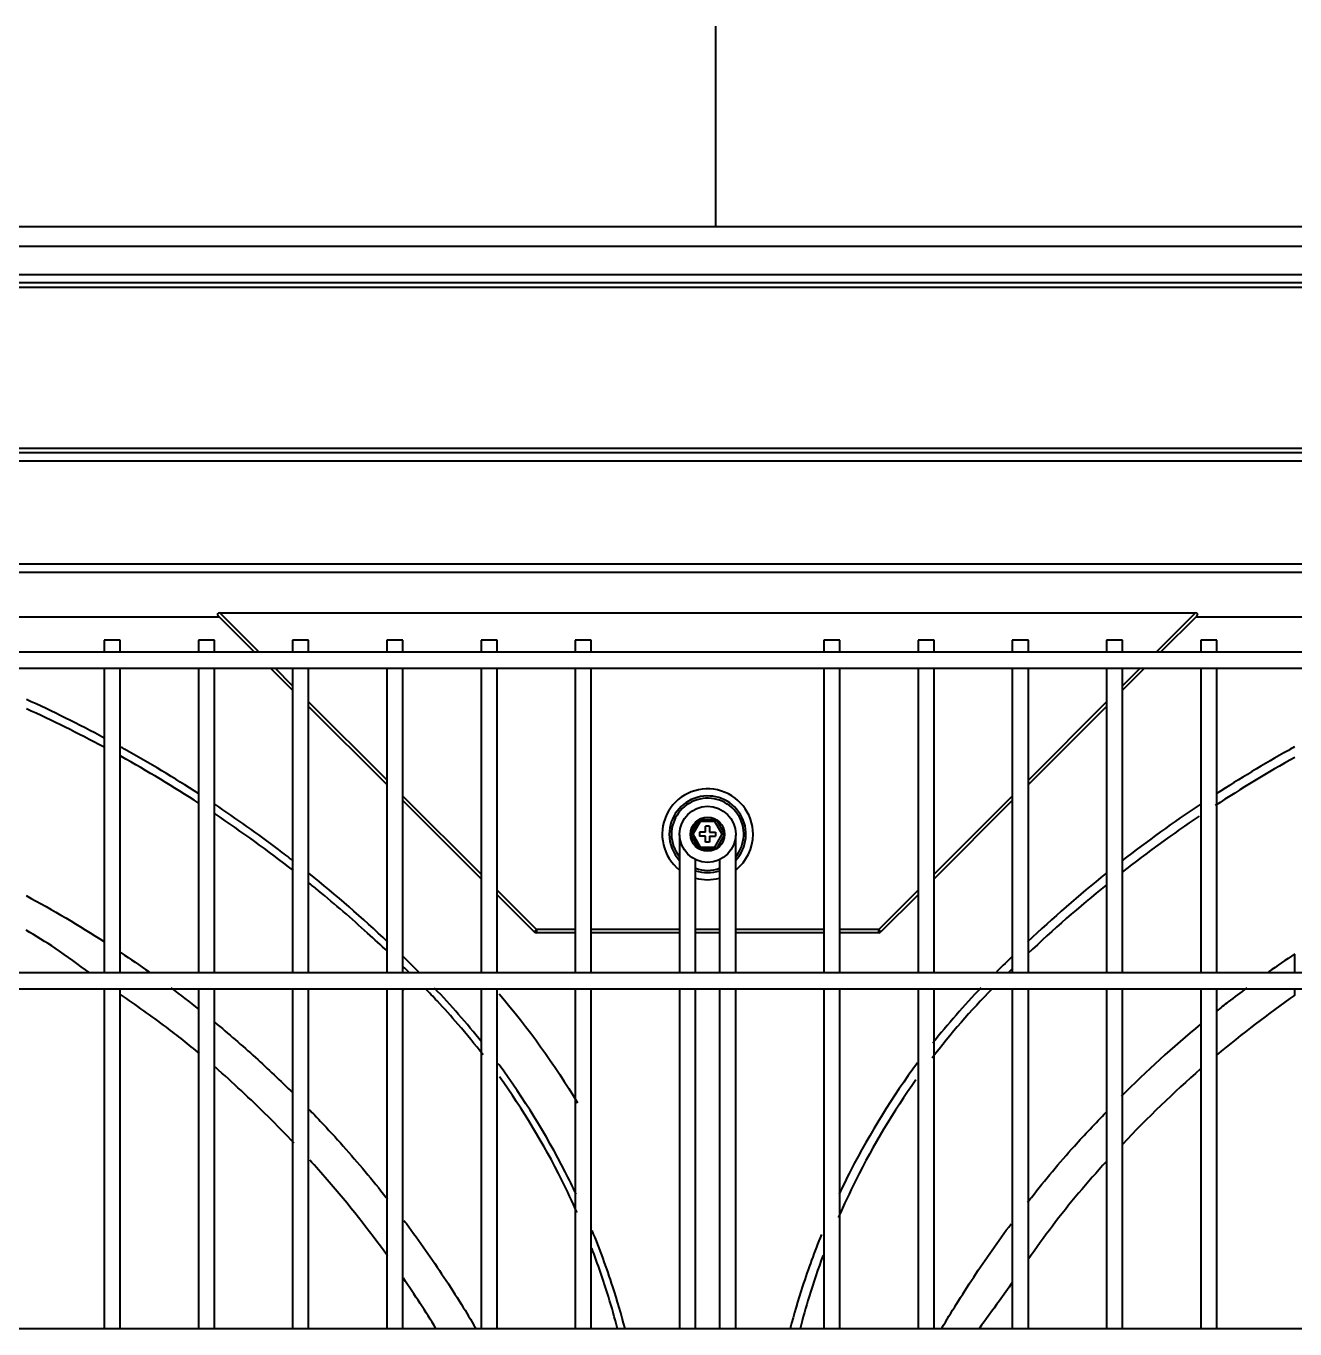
# Model space of a CAD drawing. Extents: x 58467 to 79089, y -33726 to -17391.
# Drawn here: x 72320.21 to 72351.85, y -20253.47 to -20220.97 of the extents above; entities that cross this region are included whole.
import ezdxf

# ---------------------------------------------------------------- set-up
doc = ezdxf.new("R2010")
doc.units = 0
doc.header["$LTSCALE"] = 100
doc.layers.add('+ENTE-ST-DOSEME USTU KONDDRENAJ', color=110, linetype='DOSEMEUSTUKONDENSDRENAJ_LINE', lineweight=40)
doc.linetypes.add('DOSEMEUSTUKONDENSDRENAJ_LINE', pattern='A,300,-40,["CD",Standard,S=15,R=0,X=-35,Y=-7.5],0', length=340)

# ---------------------------------------------------------------- blocks, each defined once
blk = doc.blocks.new('2. KAT SAĞ')
at = {"color": 3}
for p, q in [((54125.214, -32927.052, -3.539), (54125.214, -32922.052, -3.539)), ((54067.032, -32927.052, -3.539), (54183.034, -32927.052, -3.539)), ((54183.034, -32927.552, -3.539), (54067.032, -32927.552, -3.539)), ((54072.439, -32928.248, -3.539), (54177.584, -32928.248, -3.539)), ((54177.584, -32928.46, -3.539), (54072.439, -32928.46, -3.539)), ((54177.584, -32928.572, -3.539), (54072.439, -32928.572, -3.539)), ((54072.439, -32932.578, -3.539), (54177.584, -32932.578, -3.539)), ((54072.439, -32932.69, -3.539), (54177.584, -32932.69, -3.539)), ((54177.584, -32932.902, -3.539), (54072.439, -32932.902, -3.539)), ((54072.432, -32935.469, -3.539), (54177.59, -32935.469, -3.539)), ((54177.438, -32935.681, -3.539), (54072.585, -32935.681, -3.539)), ((54102.012, -32936.793, -3.539), (54112.834, -32936.793, -3.539)), ((54113.714, -32937.673, -3.539), (54112.814, -32936.773, -3.539)), ((54112.847, -32936.693, -3.539), (54137.175, -32936.693, -3.539)), ((54113.827, -32937.673, -3.539), (54112.847, -32936.693, -3.539)), ((54137.175, -32936.693, -3.539), (54136.195, -32937.673, -3.539)), ((54137.209, -32936.773, -3.539), (54136.308, -32937.673, -3.539)), ((54137.189, -32936.793, -3.539), (54148.01, -32936.793, -3.539)), ((54109.963, -32937.373, -3.539), (54109.963, -32937.673, -3.539)), ((54110.363, -32937.373, -3.539), (54109.963, -32937.373, -3.539)), ((54110.363, -32937.673, -3.539), (54110.363, -32937.373, -3.539)), ((54112.313, -32937.373, -3.539), (54112.313, -32937.673, -3.539)), ((54112.713, -32937.373, -3.539), (54112.313, -32937.373, -3.539)), ((54112.713, -32937.673, -3.539), (54112.713, -32937.373, -3.539)), ((54114.662, -32937.373, -3.539), (54114.662, -32937.673, -3.539)), ((54115.062, -32937.373, -3.539), (54114.662, -32937.373, -3.539)), ((54115.062, -32937.673, -3.539), (54115.062, -32937.373, -3.539)), ((54117.012, -32937.373, -3.539), (54117.012, -32937.673, -3.539)), ((54117.412, -32937.373, -3.539), (54117.012, -32937.373, -3.539)), ((54117.412, -32937.673, -3.539), (54117.412, -32937.373, -3.539)), ((54119.362, -32937.373, -3.539), (54119.362, -32937.673, -3.539)), ((54119.762, -32937.373, -3.539), (54119.362, -32937.373, -3.539)), ((54119.762, -32937.673, -3.539), (54119.762, -32937.373, -3.539)), ((54121.711, -32937.373, -3.539), (54121.711, -32937.673, -3.539)), ((54122.111, -32937.373, -3.539), (54121.711, -32937.373, -3.539)), ((54122.111, -32937.673, -3.539), (54122.111, -32937.373, -3.539)), ((54127.91, -32937.373, -3.539), (54127.91, -32937.673, -3.539)), ((54128.31, -32937.373, -3.539), (54127.91, -32937.373, -3.539)), ((54128.31, -32937.673, -3.539), (54128.31, -32937.373, -3.539)), ((54130.26, -32937.373, -3.539), (54130.26, -32937.673, -3.539)), ((54130.66, -32937.373, -3.539), (54130.26, -32937.373, -3.539)), ((54130.66, -32937.673, -3.539), (54130.66, -32937.373, -3.539)), ((54132.61, -32937.373, -3.539), (54132.61, -32937.673, -3.539)), ((54133.01, -32937.373, -3.539), (54132.61, -32937.373, -3.539)), ((54133.01, -32937.673, -3.539), (54133.01, -32937.373, -3.539)), ((54134.959, -32937.373, -3.539), (54134.959, -32937.673, -3.539)), ((54135.359, -32937.373, -3.539), (54134.959, -32937.373, -3.539)), ((54135.359, -32937.673, -3.539), (54135.359, -32937.373, -3.539)), ((54137.309, -32937.373, -3.539), (54137.309, -32937.673, -3.539)), ((54137.709, -32937.373, -3.539), (54137.309, -32937.373, -3.539)), ((54137.709, -32937.673, -3.539), (54137.709, -32937.373, -3.539)), ((54177.76, -32937.673, -3.539), (54072.305, -32937.673, -3.539)), ((54072.305, -32938.073, -3.539), (54177.76, -32938.073, -3.539)), ((54109.963, -32938.073, -3.539), (54109.963, -32945.672, -3.539)), ((54110.363, -32945.672, -3.539), (54110.363, -32938.073, -3.539)), ((54112.313, -32938.073, -3.539), (54112.313, -32945.672, -3.539)), ((54112.713, -32945.672, -3.539), (54112.713, -32938.073, -3.539)), ((54114.662, -32938.622, -3.539), (54114.114, -32938.073, -3.539)), ((54114.662, -32938.509, -3.539), (54114.227, -32938.073, -3.539)), ((54114.662, -32938.073, -3.539), (54114.662, -32945.672, -3.539)), ((54115.062, -32945.672, -3.539), (54115.062, -32938.073, -3.539)), ((54117.012, -32938.073, -3.539), (54117.012, -32945.672, -3.539)), ((54117.412, -32945.672, -3.539), (54117.412, -32938.073, -3.539)), ((54119.362, -32938.073, -3.539), (54119.362, -32945.672, -3.539)), ((54119.762, -32945.672, -3.539), (54119.762, -32938.073, -3.539)), ((54121.711, -32938.073, -3.539), (54121.711, -32945.672, -3.539)), ((54122.111, -32945.672, -3.539), (54122.111, -32938.073, -3.539)), ((54127.91, -32938.073, -3.539), (54127.91, -32945.672, -3.539)), ((54128.31, -32945.672, -3.539), (54128.31, -32938.073, -3.539)), ((54130.26, -32938.073, -3.539), (54130.26, -32945.672, -3.539)), ((54130.66, -32945.672, -3.539), (54130.66, -32938.073, -3.539)), ((54132.61, -32938.073, -3.539), (54132.61, -32945.672, -3.539)), ((54133.01, -32945.672, -3.539), (54133.01, -32938.073, -3.539)), ((54134.959, -32938.073, -3.539), (54134.959, -32945.672, -3.539)), ((54135.359, -32945.672, -3.539), (54135.359, -32938.073, -3.539)), ((54135.795, -32938.073, -3.539), (54135.359, -32938.509, -3.539)), ((54135.908, -32938.073, -3.539), (54135.359, -32938.622, -3.539)), ((54137.309, -32938.073, -3.539), (54137.309, -32945.672, -3.539)), ((54137.709, -32945.672, -3.539), (54137.709, -32938.073, -3.539)), ((54117.012, -32940.858, -3.539), (54115.062, -32938.908, -3.539)), ((54117.012, -32940.971, -3.539), (54115.062, -32939.022, -3.539)), ((54134.959, -32938.909, -3.539), (54133.01, -32940.859, -3.539)), ((54134.959, -32939.022, -3.539), (54133.01, -32940.972, -3.539)), ((54119.362, -32943.208, -3.539), (54117.412, -32941.258, -3.539)), ((54119.362, -32943.321, -3.539), (54117.412, -32941.371, -3.539)), ((54132.61, -32941.259, -3.539), (54130.66, -32943.208, -3.539)), ((54132.61, -32941.372, -3.539), (54130.66, -32943.321, -3.539)), ((54124.586, -32942.213, -3.539), (54124.799, -32941.845, -3.539)), ((54124.828, -32941.895, -3.539), (54124.644, -32942.213, -3.539)), ((54124.799, -32941.845, -3.539), (54125.224, -32941.845, -3.539)), ((54124.828, -32941.895, -3.539), (54124.799, -32941.845, -3.539)), ((54125.195, -32941.895, -3.539), (54124.828, -32941.895, -3.539)), ((54125.061, -32942.013, -3.539), (54124.961, -32942.013, -3.539)), ((54124.961, -32942.163, -3.539), (54124.961, -32942.013, -3.539)), ((54125.061, -32942.013, -3.539), (54125.061, -32942.163, -3.539)), ((54125.224, -32941.845, -3.539), (54125.195, -32941.895, -3.539)), ((54125.378, -32942.213, -3.539), (54125.195, -32941.895, -3.539)), ((54125.224, -32941.845, -3.539), (54125.436, -32942.213, -3.539)), ((54124.311, -32942.227, -3.539), (54124.311, -32943.606, -3.539)), ((54124.799, -32942.581, -3.539), (54124.586, -32942.213, -3.539)), ((54124.644, -32942.213, -3.539), (54124.586, -32942.213, -3.539)), ((54124.644, -32942.213, -3.539), (54124.828, -32942.531, -3.539)), ((54124.811, -32942.163, -3.539), (54124.811, -32942.263, -3.539)), ((54124.961, -32942.163, -3.539), (54124.811, -32942.163, -3.539)), ((54124.961, -32942.263, -3.539), (54124.811, -32942.263, -3.539)), ((54124.961, -32942.413, -3.539), (54124.961, -32942.263, -3.539)), ((54125.061, -32942.163, -3.539), (54125.211, -32942.163, -3.539)), ((54125.061, -32942.263, -3.539), (54125.061, -32942.413, -3.539)), ((54125.061, -32942.263, -3.539), (54125.211, -32942.263, -3.539)), ((54125.195, -32942.531, -3.539), (54125.378, -32942.213, -3.539)), ((54125.211, -32942.163, -3.539), (54125.211, -32942.263, -3.539)), ((54125.436, -32942.213, -3.539), (54125.224, -32942.581, -3.539)), ((54125.436, -32942.213, -3.539), (54125.378, -32942.213, -3.539)), ((54125.711, -32943.606, -3.539), (54125.711, -32942.232, -3.539)), ((54124.828, -32942.531, -3.539), (54124.799, -32942.581, -3.539)), ((54125.224, -32942.581, -3.539), (54124.799, -32942.581, -3.539)), ((54124.828, -32942.531, -3.539), (54125.195, -32942.531, -3.539)), ((54125.061, -32942.413, -3.539), (54124.961, -32942.413, -3.539)), ((54125.224, -32942.581, -3.539), (54125.195, -32942.531, -3.539)), ((54124.711, -32943.606, -3.539), (54124.711, -32942.846, -3.539)), ((54125.311, -32942.846, -3.539), (54125.311, -32943.606, -3.539)), ((54120.746, -32944.592, -3.539), (54119.761, -32943.608, -3.539)), ((54124.311, -32943.606, -3.539), (54124.311, -32943.889, -3.539)), ((54124.711, -32943.889, -3.539), (54124.711, -32943.606, -3.539)), ((54125.311, -32943.606, -3.539), (54125.311, -32943.889, -3.539)), ((54125.711, -32943.889, -3.539), (54125.711, -32943.606, -3.539)), ((54130.26, -32943.608, -3.539), (54129.277, -32944.592, -3.539)), ((54120.689, -32944.648, -3.539), (54119.761, -32943.721, -3.539)), ((54124.311, -32943.889, -3.539), (54124.311, -32944.255, -3.539)), ((54124.311, -32943.889, -3.539), (54124.311, -32943.889, -3.539)), ((54124.711, -32944.255, -3.539), (54124.711, -32943.889, -3.539)), ((54125.311, -32943.889, -3.539), (54125.311, -32944.255, -3.539)), ((54125.711, -32944.255, -3.539), (54125.711, -32943.889, -3.539)), ((54130.26, -32943.721, -3.539), (54129.333, -32944.648, -3.539)), ((54124.311, -32944.255, -3.539), (54124.311, -32944.537, -3.539)), ((54124.311, -32944.255, -3.539), (54124.311, -32944.255, -3.539)), ((54124.711, -32944.537, -3.539), (54124.711, -32944.255, -3.539)), ((54125.311, -32944.255, -3.539), (54125.311, -32944.538, -3.539)), ((54125.711, -32944.538, -3.539), (54125.711, -32944.255, -3.539)), ((54120.689, -32944.648, -3.539), (54120.746, -32944.592, -3.539)), ((54121.711, -32944.592, -3.539), (54120.746, -32944.592, -3.539)), ((54120.746, -32944.592, -3.539), (54120.746, -32944.672, -3.539)), ((54121.711, -32944.672, -3.539), (54120.746, -32944.672, -3.539)), ((54124.311, -32944.592, -3.539), (54122.111, -32944.592, -3.539)), ((54124.311, -32944.672, -3.539), (54122.111, -32944.672, -3.539)), ((54124.311, -32944.537, -3.539), (54124.311, -32945.672, -3.539)), ((54124.711, -32945.672, -3.539), (54124.711, -32944.537, -3.539)), ((54125.311, -32944.592, -3.539), (54124.711, -32944.592, -3.539)), ((54125.311, -32944.672, -3.539), (54124.711, -32944.672, -3.539)), ((54125.311, -32944.538, -3.539), (54125.311, -32945.672, -3.539)), ((54125.711, -32945.672, -3.539), (54125.711, -32944.538, -3.539)), ((54127.91, -32944.592, -3.539), (54125.711, -32944.592, -3.539)), ((54127.91, -32944.672, -3.539), (54125.711, -32944.672, -3.539)), ((54129.277, -32944.592, -3.539), (54128.31, -32944.592, -3.539)), ((54129.277, -32944.672, -3.539), (54128.31, -32944.672, -3.539)), ((54129.277, -32944.592, -3.539), (54129.333, -32944.648, -3.539)), ((54129.277, -32944.672, -3.539), (54129.277, -32944.592, -3.539)), ((54139.654, -32945.672, -3.539), (54139.654, -32945.2, -3.539)), ((54184.259, -32945.672, -3.539), (54065.897, -32945.672, -3.539)), ((54065.897, -32946.072, -3.539), (54184.259, -32946.072, -3.539)), ((54109.963, -32946.072, -3.539), (54109.963, -32954.551, -3.539)), ((54110.363, -32954.551, -3.539), (54110.363, -32946.072, -3.539)), ((54112.313, -32946.072, -3.539), (54112.313, -32954.551, -3.539)), ((54112.713, -32954.551, -3.539), (54112.713, -32946.072, -3.539)), ((54114.662, -32946.072, -3.539), (54114.662, -32954.551, -3.539)), ((54115.062, -32954.551, -3.539), (54115.062, -32946.072, -3.539)), ((54117.012, -32946.072, -3.539), (54117.012, -32954.551, -3.539)), ((54117.412, -32954.551, -3.539), (54117.412, -32946.072, -3.539)), ((54119.362, -32946.072, -3.539), (54119.362, -32954.551, -3.539)), ((54119.762, -32954.551, -3.539), (54119.762, -32946.072, -3.539)), ((54121.711, -32946.072, -3.539), (54121.711, -32954.551, -3.539)), ((54122.111, -32954.551, -3.539), (54122.111, -32946.072, -3.539)), ((54124.311, -32946.072, -3.539), (54124.311, -32954.55, -3.539)), ((54124.711, -32954.55, -3.539), (54124.711, -32946.072, -3.539)), ((54125.311, -32946.072, -3.539), (54125.311, -32954.551, -3.539)), ((54125.711, -32954.551, -3.539), (54125.711, -32946.072, -3.539)), ((54127.91, -32946.072, -3.539), (54127.91, -32954.551, -3.539)), ((54128.31, -32954.551, -3.539), (54128.31, -32946.072, -3.539)), ((54130.26, -32946.072, -3.539), (54130.26, -32954.551, -3.539)), ((54130.66, -32954.551, -3.539), (54130.66, -32946.072, -3.539)), ((54132.61, -32946.072, -3.539), (54132.61, -32954.551, -3.539)), ((54133.01, -32954.551, -3.539), (54133.01, -32946.072, -3.539)), ((54134.959, -32946.072, -3.539), (54134.959, -32954.551, -3.539)), ((54135.359, -32954.551, -3.539), (54135.359, -32946.072, -3.539)), ((54137.309, -32946.072, -3.539), (54137.309, -32954.551, -3.539)), ((54137.709, -32954.551, -3.539), (54137.709, -32946.072, -3.539)), ((54139.654, -32946.226, -3.539), (54139.654, -32946.072, -3.539)), ((54184.259, -32954.55, -3.539), (54065.897, -32954.55, -3.539))]:
    blk.add_line(p, q, dxfattribs=at)
for radius in [0.7, 0.425, 0.425]:
    blk.add_circle((54125.011, -32942.213, -3.539), radius, dxfattribs=at)
for centre, radius, start, end in [((54125.011, -32942.213, -3.539), 1.133, 0, 231.8569), ((54125.011, -32942.213, -3.539), 0.956, 317.0195, 180), ((54125.011, -32942.213, -3.539), 0.9, 321.0356, 180), ((54125.011, -32942.213, -3.539), 0.956, 180, 222.9806), ((54125.011, -32942.213, -3.539), 0.9, 180, 218.9588), ((54125.011, -32942.213, -3.539), 1.133, 308.1375, 0), ((54125.011, -32942.213, -3.539), 0.9, 250.5432, 289.457), ((54125.011, -32942.213, -3.539), 0.956, 251.7356, 288.2643), ((54125.011, -32942.213, -3.539), 1.133, 254.6551, 285.3394), ((54120.746, -32944.592, -3.539), 0.08, 225, 270), ((54129.277, -32944.592, -3.539), 0.08, 270, 315)]:
    blk.add_arc(centre, radius, start, end, dxfattribs=at)
for centre, major_axis in [((54112.927, -32936.773, -3.539), (0.137, -0.057)), ((54137.095, -32936.773, -3.539), (-0.137, -0.057))]:
    blk.add_ellipse(centre, major_axis=major_axis, ratio=0.414214, start_param=2.356194, end_param=3.926991, dxfattribs=at)
for points in [[(54109.965, -32939.812, -3.539), (54109.327, -32939.469, -3.539), (54108.679, -32939.149, -3.539), (54108.022, -32938.85, -3.539)], [(54112.329, -32941.442, -3.539), (54111.693, -32941.029, -3.539), (54111.042, -32940.638, -3.539), (54110.376, -32940.268, -3.539)], [(54139.653, -32940.297, -3.539), (54138.977, -32940.674, -3.539), (54138.315, -32941.074, -3.539), (54137.67, -32941.495, -3.539)], [(54114.68, -32943.118, -3.539), (54114.046, -32942.623, -3.539), (54113.395, -32942.152, -3.539), (54112.728, -32941.705, -3.539)], [(54137.296, -32941.467, -3.539), (54136.626, -32941.913, -3.539), (54135.974, -32942.384, -3.539), (54135.34, -32942.879, -3.539)], [(54137.269, -32941.761, -3.539), (54136.613, -32942.203, -3.539), (54135.974, -32942.669, -3.539), (54135.352, -32943.156, -3.539)], [(54117.037, -32944.9, -3.539), (54116.403, -32944.302, -3.539), (54115.747, -32943.731, -3.539), (54115.069, -32943.186, -3.539)], [(54134.944, -32943.192, -3.539), (54134.273, -32943.732, -3.539), (54133.621, -32944.299, -3.539), (54132.99, -32944.895, -3.539)], [(54134.948, -32943.479, -3.539), (54134.277, -32944.022, -3.539), (54133.626, -32944.593, -3.539), (54132.997, -32945.19, -3.539)], [(54108.015, -32943.743, -3.539), (54108.683, -32944.102, -3.539), (54109.336, -32944.487, -3.539), (54109.973, -32944.897, -3.539)], [(54117.762, -32945.605, -3.539), (54117.651, -32945.493, -3.539), (54117.539, -32945.383, -3.539), (54117.426, -32945.273, -3.539)], [(54132.597, -32945.271, -3.539), (54132.484, -32945.381, -3.539), (54132.371, -32945.493, -3.539), (54132.259, -32945.605, -3.539)], [(54139.652, -32945.196, -3.539), (54139.433, -32945.344, -3.539), (54139.215, -32945.494, -3.539), (54138.999, -32945.647, -3.539)], [(54117.575, -32945.666, -3.539), (54117.524, -32945.616, -3.539), (54117.473, -32945.566, -3.539), (54117.422, -32945.516, -3.539)], [(54117.826, -32945.668, -3.539), (54117.805, -32945.647, -3.539), (54117.784, -32945.626, -3.539), (54117.762, -32945.605, -3.539)], [(54132.259, -32945.605, -3.539), (54132.238, -32945.626, -3.539), (54132.217, -32945.646, -3.539), (54132.196, -32945.667, -3.539)], [(54132.603, -32945.571, -3.539), (54132.57, -32945.603, -3.539), (54132.538, -32945.635, -3.539), (54132.505, -32945.667, -3.539)], [(54111.625, -32946.044, -3.539), (54111.861, -32946.22, -3.539), (54112.093, -32946.399, -3.539), (54112.323, -32946.582, -3.539)], [(54117.401, -32946.115, -3.539), (54117.412, -32946.104, -3.539), (54117.423, -32946.093, -3.539), (54117.434, -32946.082, -3.539)], [(54119.371, -32947.391, -3.539), (54119.003, -32946.928, -3.539), (54118.613, -32946.48, -3.539), (54118.202, -32946.05, -3.539)], [(54119.812, -32946.192, -3.539), (54120.541, -32947.045, -3.539), (54121.193, -32947.952, -3.539), (54121.767, -32948.912, -3.539)], [(54132.108, -32946.065, -3.539), (54131.573, -32946.612, -3.539), (54131.072, -32947.192, -3.539), (54130.609, -32947.795, -3.539)], [(54131.826, -32946.043, -3.539), (54131.401, -32946.488, -3.539), (54130.999, -32946.949, -3.539), (54130.62, -32947.427, -3.539)], [(54139.654, -32946.225, -3.539), (54138.991, -32946.69, -3.539), (54138.338, -32947.19, -3.539), (54137.702, -32947.726, -3.539)], [(54137.304, -32946.951, -3.539), (54136.615, -32947.522, -3.539), (54135.954, -32948.124, -3.539), (54135.321, -32948.757, -3.539)], [(54137.306, -32948.067, -3.539), (54136.635, -32948.654, -3.539), (54135.984, -32949.283, -3.539), (54135.354, -32949.947, -3.539)], [(54118.237, -32954.543, -3.539), (54117.98, -32954.122, -3.539), (54117.708, -32953.703, -3.539), (54117.423, -32953.288, -3.539)]]:
    blk.add_open_spline(points, degree=3, dxfattribs=at)
for points, knots in [([(54109.977, -32940.05, -3.539), (54109.966, -32940.044, -3.539), (54109.955, -32940.038, -3.539), (54109.316, -32939.696, -3.539), (54108.673, -32939.378, -3.539), (54108.023, -32939.082, -3.539)], [0, 0, 0, 0, 0.01719, 0.01719, 1, 1, 1, 1]), ([(54112.317, -32941.199, -3.539), (54111.712, -32940.808, -3.539), (54111.095, -32940.436, -3.539), (54110.437, -32940.069, -3.539), (54110.403, -32940.05, -3.539), (54110.37, -32940.032, -3.539)], [0, 0, 0, 0, 0.948829, 0.948829, 1, 1, 1, 1]), ([(54139.647, -32940.034, -3.539), (54139.596, -32940.063, -3.539), (54139.545, -32940.091, -3.539), (54138.88, -32940.464, -3.539), (54138.28, -32940.826, -3.539), (54137.693, -32941.206, -3.539)], [0, 0, 0, 0, 0.077105, 0.077105, 1, 1, 1, 1]), ([(54114.68, -32942.879, -3.539), (54114.557, -32942.783, -3.539), (54114.433, -32942.687, -3.539), (54113.791, -32942.202, -3.539), (54113.261, -32941.825, -3.539), (54112.72, -32941.464, -3.539)], [0, 0, 0, 0, 0.194449, 0.194449, 1, 1, 1, 1]), ([(54117.03, -32945.139, -3.539), (54116.866, -32944.984, -3.539), (54116.7, -32944.831, -3.539), (54116.132, -32944.316, -3.539), (54115.724, -32943.963, -3.539), (54115.231, -32943.558, -3.539), (54115.154, -32943.496, -3.539), (54115.077, -32943.434, -3.539)], [0, 0, 0, 0, 0.260082, 0.260082, 0.885277, 0.885277, 1, 1, 1, 1]), ([(54109.605, -32945.672, -3.539), (54109.32, -32945.466, -3.539), (54108.809, -32945.086, -3.539), (54108.265, -32944.75, -3.539), (54108.019, -32944.608, -3.539)], [0, 0, 0, 0, 0.555414, 1, 1, 1, 1]), ([(54110.363, -32945.152, -3.539), (54110.37, -32945.157, -3.539), (54110.378, -32945.162, -3.539), (54110.619, -32945.324, -3.539), (54110.852, -32945.484, -3.539), (54111.082, -32945.647, -3.539)], [0, 0, 0, 0, 0.030043, 0.030043, 1, 1, 1, 1]), ([(54112.338, -32947.683, -3.539), (54112.069, -32947.458, -3.539), (54111.433, -32946.948, -3.539), (54110.757, -32946.479, -3.539), (54110.371, -32946.21, -3.539)], [0, 0, 0, 0, 0.431303, 1, 1, 1, 1]), ([(54119.412, -32947.718, -3.539), (54119.212, -32947.46, -3.539), (54119.005, -32947.206, -3.539), (54118.619, -32946.757, -3.539), (54118.444, -32946.561, -3.539), (54118.168, -32946.267, -3.539), (54118.071, -32946.165, -3.539), (54117.973, -32946.065, -3.539)], [0, 0, 0, 0, 0.449884, 0.449884, 0.8085, 0.8085, 1, 1, 1, 1]), ([(54138.456, -32946.044, -3.539), (54138.301, -32946.159, -3.539), (54138.147, -32946.277, -3.539), (54137.896, -32946.473, -3.539), (54137.798, -32946.55, -3.539), (54137.7, -32946.628, -3.539)], [0, 0, 0, 0, 0.608126, 0.608126, 1, 1, 1, 1]), ([(54112.715, -32946.9, -3.539), (54113.062, -32947.185, -3.539), (54113.401, -32947.479, -3.539), (54114.051, -32948.068, -3.539), (54114.36, -32948.361, -3.539), (54114.667, -32948.664, -3.539)], [0, 0, 0, 0, 0.511236, 0.511236, 1, 1, 1, 1]), ([(54130.248, -32947.913, -3.539), (54129.621, -32948.76, -3.539), (54129.064, -32949.657, -3.539), (54128.477, -32950.799, -3.539), (54128.381, -32950.995, -3.539), (54128.288, -32951.192, -3.539)], [0, 0, 0, 0, 0.829987, 0.829987, 1, 1, 1, 1]), ([(54114.699, -32949.919, -3.539), (54114.276, -32949.472, -3.539), (54113.632, -32948.834, -3.539), (54112.953, -32948.217, -3.539), (54112.735, -32948.025, -3.539)], [0, 0, 0, 0, 0.68539, 1, 1, 1, 1]), ([(54121.733, -32951.191, -3.539), (54121.644, -32951.002, -3.539), (54121.552, -32950.815, -3.539), (54120.983, -32949.702, -3.539), (54120.428, -32948.805, -3.539), (54119.802, -32947.954, -3.539), (54119.793, -32947.942, -3.539), (54119.784, -32947.929, -3.539)], [0, 0, 0, 0, 0.165073, 0.165073, 0.987864, 0.987864, 1, 1, 1, 1]), ([(54121.756, -32951.649, -3.539), (54121.635, -32951.375, -3.539), (54121.508, -32951.105, -3.539), (54120.924, -32949.938, -3.539), (54120.406, -32949.08, -3.539), (54119.819, -32948.263, -3.539)], [0, 0, 0, 0, 0.228133, 0.228133, 1, 1, 1, 1]), ([(54130.207, -32948.34, -3.539), (54129.643, -32949.133, -3.539), (54129.143, -32949.966, -3.539), (54128.553, -32951.145, -3.539), (54128.408, -32951.458, -3.539), (54128.27, -32951.774, -3.539)], [0, 0, 0, 0, 0.739872, 0.739872, 1, 1, 1, 1]), ([(54115.075, -32949.079, -3.539), (54115.168, -32949.175, -3.539), (54115.456, -32949.473, -3.539), (54115.924, -32949.986, -3.539), (54116.472, -32950.62, -3.539), (54116.835, -32951.067, -3.539), (54117.018, -32951.299, -3.539), (54117.03, -32951.314, -3.539)], [0, 0, 0, 0, 0.134617, 0.418834, 0.70095, 0.980961, 1, 1, 1, 1]), ([(54132.99, -32951.392, -3.539), (54133.022, -32951.351, -3.539), (54133.397, -32950.872, -3.539), (54134.034, -32950.108, -3.539), (54134.68, -32949.423, -3.539), (54134.947, -32949.145, -3.539)], [0, 0, 0, 0, 0.052501, 0.612417, 1, 1, 1, 1]), ([(54117.031, -32952.731, -3.539), (54116.564, -32952.086, -3.539), (54115.928, -32951.28, -3.539), (54115.237, -32950.502, -3.539), (54115.088, -32950.338, -3.539)], [0, 0, 0, 0, 0.788206, 1, 1, 1, 1]), ([(54134.95, -32950.381, -3.539), (54134.484, -32950.892, -3.539), (54133.812, -32951.683, -3.539), (54133.205, -32952.537, -3.539), (54133.008, -32952.82, -3.539)], [0, 0, 0, 0, 0.672281, 1, 1, 1, 1]), ([(54117.439, -32951.847, -3.539), (54117.459, -32951.872, -3.539), (54117.642, -32952.117, -3.539), (54117.979, -32952.584, -3.539), (54118.437, -32953.256, -3.539), (54118.853, -32953.906, -3.539), (54119.112, -32954.334, -3.539), (54119.229, -32954.533, -3.539)], [0, 0, 0, 0, 0.030003, 0.283624, 0.535302, 0.785046, 1, 1, 1, 1]), ([(54122.952, -32954.543, -3.539), (54122.859, -32954.191, -3.539), (54122.757, -32953.842, -3.539), (54122.493, -32953.024, -3.539), (54122.322, -32952.557, -3.539), (54122.133, -32952.097, -3.539)], [0, 0, 0, 0, 0.420981, 0.420981, 1, 1, 1, 1]), ([(54130.852, -32954.533, -3.539), (54130.969, -32954.334, -3.539), (54131.368, -32953.674, -3.539), (54131.943, -32952.803, -3.539), (54132.419, -32952.145, -3.539), (54132.582, -32951.927, -3.539)], [0, 0, 0, 0, 0.221999, 0.739418, 1, 1, 1, 1]), ([(54127.849, -32952.195, -3.539), (54127.677, -32952.621, -3.539), (54127.52, -32953.052, -3.539), (54127.266, -32953.835, -3.539), (54127.164, -32954.185, -3.539), (54127.071, -32954.539, -3.539)], [0, 0, 0, 0, 0.555539, 0.555539, 1, 1, 1, 1]), ([(54122.765, -32954.549, -3.539), (54122.695, -32954.279, -3.539), (54122.619, -32954.01, -3.539), (54122.413, -32953.338, -3.539), (54122.274, -32952.935, -3.539), (54122.121, -32952.536, -3.539)], [0, 0, 0, 0, 0.398194, 0.398194, 1, 1, 1, 1]), ([(54127.894, -32952.711, -3.539), (54127.767, -32953.052, -3.539), (54127.65, -32953.397, -3.539), (54127.462, -32954.01, -3.539), (54127.386, -32954.278, -3.539), (54127.316, -32954.548, -3.539)], [0, 0, 0, 0, 0.563574, 0.563574, 1, 1, 1, 1]), ([(54132.612, -32953.388, -3.539), (54132.503, -32953.545, -3.539), (54132.231, -32953.931, -3.539), (54131.947, -32954.315, -3.539), (54131.784, -32954.547, -3.539)], [0, 0, 0, 0, 0.404883, 1, 1, 1, 1])]:
    blk.add_open_spline(points, degree=3, knots=knots, dxfattribs=at)

msp = doc.modelspace()

# ---------------------------------------------------------------- block references
at = {"layer": '+ENTE-ST-DOSEME USTU KONDDRENAJ', "color": 3, "linetype": 'Continuous'}
msp.add_blockref('2. KAT SAĞ', (18212.194, 12701.082), dxfattribs=at)

doc.saveas('drawing.dxf')
